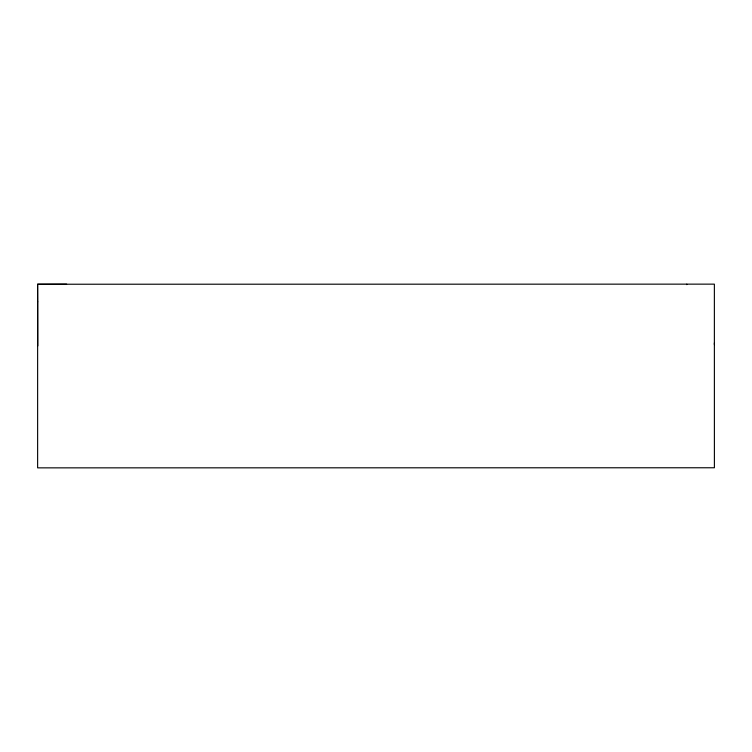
<?xml version="1.0" encoding="UTF-8"?>
<svg xmlns="http://www.w3.org/2000/svg" width="752" height="752" viewBox="0 0 752 752"><rect width="100%" height="100%" fill="white"/><g stroke="black" fill="none" stroke-linecap="round" stroke-linejoin="round"><path stroke-width="1.13" d="M66.637 284.171L37.628 284.237L37.628 467.857L714.4 467.763L714.372 284.143L37.6 284.237L37.685 301.862M37.694 301.778L37.779 345.939M714.381 342.893L714.381 344.651M686.792 284.153L686.792 284.641"/></g></svg>
